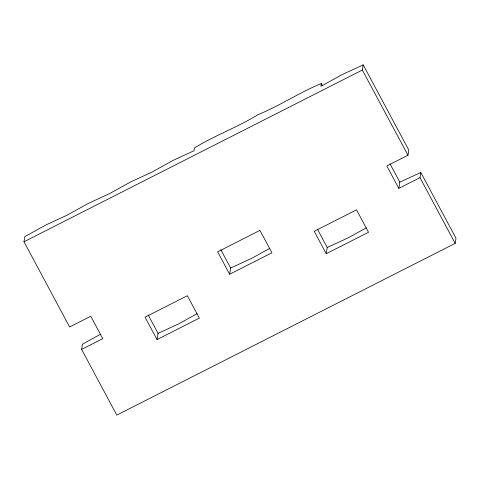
<?xml version="1.0" encoding="UTF-8"?>
<svg xmlns="http://www.w3.org/2000/svg" width="480" height="480" viewBox="0 0 480 480"><rect width="100%" height="100%" fill="white"/><g stroke="black" fill="none" stroke-linecap="round" stroke-linejoin="round"><path stroke-width="0.72" d="M420.804 172.488L419.97 177.648L398.82 188.376L399.828 182.166L420.804 172.488L456 238.23L455.166 243.384L116.808 415.116L81.612 349.38L102.762 338.646L90.768 316.248L69.618 326.976L24 241.77L24.834 236.616L46.152 224.826L67.128 215.148L88.446 203.358L109.422 193.686L130.74 181.89L151.716 172.218L173.034 160.428L194.01 150.75L194.472 147.906C214.938 135.366 237.618 127.194 258.084 114.648C279.924 105.75 299.514 92.406 321.354 83.508L322.41 85.482M81.612 349.38L82.446 344.226L100.536 334.218M157.05 339.582L145.056 317.178L187.35 295.71L199.344 318.114L157.05 339.582L158.052 333.366L148.176 314.916M229.644 274.248L217.65 251.844L259.944 230.376L271.938 252.78L229.644 274.248L230.652 268.032L220.776 249.582M321.354 83.508L320.898 86.352L342.216 74.556L363.192 64.884L408.81 150.09L407.976 155.244L386.826 165.978L398.82 188.376M326.226 253.71L314.232 231.312L356.526 209.844L368.52 232.248L326.226 253.71L327.234 247.5L317.358 229.05M407.976 155.244L362.352 70.038L363.192 64.884M269.712 248.352L251.628 258.354L230.652 268.032M197.118 313.686L179.028 323.688L158.052 333.366M366.294 227.82L348.21 237.822L327.234 247.5M24 241.77L362.352 70.038M419.97 177.648L455.166 243.384M389.952 163.716L399.828 182.166"/></g></svg>
